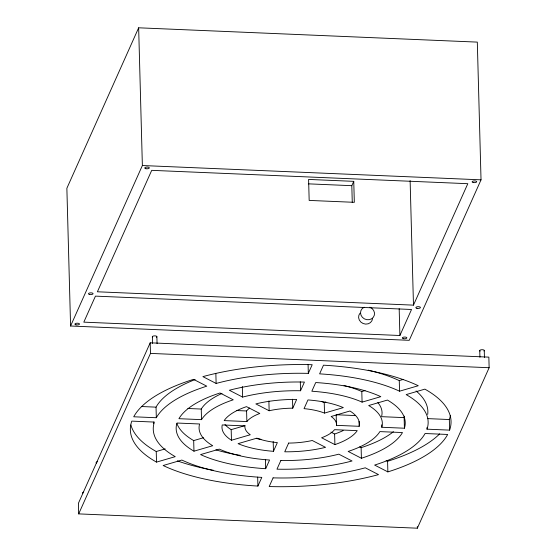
<?xml version="1.0" encoding="UTF-8"?>
<svg xmlns="http://www.w3.org/2000/svg" width="556" height="556" viewBox="0 0 556 556"><rect width="100%" height="100%" fill="white"/><g stroke="black" fill="none" stroke-linecap="round" stroke-linejoin="round"><path stroke-width="0.83" d="M138.653 27.8L66.866 188.282L70.584 326.011L409.244 340.321L481.03 179.838L477.312 42.11L138.653 27.8L142.371 165.528L70.584 326.011M150.189 342.816L78.403 503.298L78.688 513.89L417.347 528.2L489.134 367.718L488.849 357.126L150.189 342.816L150.474 353.407L78.688 513.89M352.268 202.467L351.816 185.683L353.755 181.346L308.601 179.435L309.171 200.417L354.325 202.321L353.755 181.346M257.914 486.069L261.793 477.389A137.492 52.25 -1.5 0 1 181.854 460.055L163.13 465.518A160.413 60.958 -1.5 0 0 257.914 486.069L257.671 477.104M265.678 468.701L269.563 460.014A91.664 34.833 -1.5 0 1 219.321 449.123L200.577 454.586A114.578 43.542 -1.5 0 0 265.678 468.701L265.434 459.742M273.455 451.319L277.354 442.597A45.828 17.417 -1.5 0 1 256.886 438.156L238.072 443.646A68.749 26.125 -1.5 0 0 273.455 451.319L273.191 441.54M292.755 408.173L296.654 399.451A68.749 26.125 -1.5 0 0 255.85 403.906L269.146 410.752A45.828 17.417 -1.5 0 1 292.755 408.173L292.512 399.208M300.546 390.757L304.431 382.069A114.578 43.542 -1.5 0 0 229.357 390.256L242.597 397.081A91.664 34.833 -1.5 0 1 300.546 390.757L300.303 381.791M308.316 373.382L312.201 364.701A160.413 60.958 -1.5 0 0 202.891 376.627L216.124 383.445A137.492 52.25 -1.5 0 1 308.316 373.382L308.08 364.416M399.896 335.504L411.537 309.483L95.451 296.126L83.81 322.146L399.896 335.504L399.173 308.691M413.476 305.14L467.804 183.695L151.719 170.344L97.397 291.789L413.476 305.14L410.119 180.603M130.91 425.013A160.413 60.958 -1.5 0 0 156.236 451.521L165.188 448.907M176.94 423.589A114.578 43.542 -1.5 0 0 193.683 440.588L203.461 437.739M224.985 424.534A68.749 26.125 -1.5 0 0 231.178 429.649L245.078 425.59M321.347 401.46A45.828 17.417 -1.5 0 1 324.231 402.495L325.872 402.016M344.018 385.53A91.664 34.833 -1.5 0 1 361.796 391.535L365.056 390.583M368.239 370.15A137.492 52.25 -1.5 0 1 399.264 380.603L403.336 379.414M156.521 462.112L175.244 456.65A137.492 52.25 -1.5 0 1 154.38 422.073L131.786 421.121A160.413 60.958 -1.5 0 0 156.521 462.112L156.236 451.521M193.968 451.187L212.705 445.717A91.664 34.833 -1.5 0 1 199.597 423.985L176.982 423.026A114.578 43.542 -1.5 0 0 193.968 451.187L193.683 440.588M231.463 440.241L250.269 434.757A45.828 17.417 -1.5 0 1 244.932 425.896L222.233 424.944A68.749 26.125 -1.5 0 0 231.463 440.241L231.178 429.649M324.516 413.087L343.323 407.604A68.749 26.125 -1.5 0 0 307.948 399.931L304.042 408.646A45.828 17.417 -1.5 0 1 324.516 413.087L324.231 402.495M362.081 402.127L380.818 396.657A114.578 43.542 -1.5 0 0 315.725 382.542L311.84 391.229A91.664 34.833 -1.5 0 1 362.081 402.127L361.796 391.535M399.549 391.195L418.272 385.732A160.413 60.958 -1.5 0 0 323.488 365.181L319.61 373.861A137.492 52.25 -1.5 0 1 399.549 391.195L399.264 380.603M142.371 165.528L481.03 179.838M308.365 183.848L351.816 185.683M150.474 353.407L489.134 367.718M141.815 406.54L156.034 407.145A137.492 52.25 -1.5 0 1 195.121 379.567M187.852 408.486L201.251 409.049A91.664 34.833 -1.5 0 1 222.011 393.426M236.495 410.543L246.586 410.967A45.828 17.417 -1.5 0 1 249.644 408.021M355.52 415.568L336.185 414.755L336.47 425.347L359.169 426.306L359.037 421.42M381.52 416.666L404.129 417.625A114.578 43.542 -1.5 0 0 404.532 416.131M427.571 418.612L449.324 419.537A160.413 60.958 -1.5 0 0 450.402 415.499M156.326 417.737L133.732 416.785A160.413 60.958 -1.5 0 1 193.537 379.359L206.769 386.17A137.492 52.25 -1.5 0 0 156.326 417.737L156.034 407.145M201.536 419.648L178.928 418.689A114.578 43.542 -1.5 0 1 220.002 392.988L233.242 399.806A91.664 34.833 -1.5 0 0 201.536 419.648L201.251 409.049M246.871 421.559L224.172 420.6A68.749 26.125 -1.5 0 1 246.496 406.638L259.791 413.476A45.828 17.417 -1.5 0 0 246.871 421.559L246.586 410.967M404.42 428.217A114.578 43.542 -1.5 0 0 387.435 400.063L368.691 405.532A91.664 34.833 -1.5 0 1 381.805 427.265L404.42 428.217L404.129 417.625M449.609 430.129A160.413 60.958 -1.5 0 0 424.881 389.137L406.158 394.6A137.492 52.25 -1.5 0 1 427.015 429.176L449.609 430.129L449.324 419.537M330.924 432.116L334.615 434.021A68.749 26.125 -1.5 0 0 343.177 430.552M359.642 446.906L361.115 447.663A114.578 43.542 -1.5 0 0 393.419 431.706M386.107 460.535L387.581 461.292A160.413 60.958 -1.5 0 0 439.664 433.888M334.9 444.612L321.611 437.767A45.828 17.417 -1.5 0 0 334.531 429.684L357.23 430.643A68.749 26.125 -1.5 0 1 334.9 444.612L334.615 434.021M361.4 458.262L348.16 451.437A91.664 34.833 -1.5 0 0 379.866 431.602L402.474 432.554A114.578 43.542 -1.5 0 1 361.4 458.262L361.115 447.663M387.866 471.891L374.633 465.073A137.492 52.25 -1.5 0 0 425.076 433.513L447.67 434.465A160.413 60.958 -1.5 0 1 387.866 471.891L387.581 461.292M484.262 350.676L484.443 357.452M479.745 350.482L479.932 357.265M426.973 427.543L427.015 429.176M417.306 526.567L417.347 528.2M381.736 424.819L381.805 427.265M268.882 400.966L269.146 410.752M242.312 386.483L242.597 397.081M215.86 373.667L216.124 383.445M156.889 336.839L157.07 343.622M152.372 336.651L152.559 343.434M82.788 493.36A2.293 0.869 -1.5 0 1 83.664 492.157M96.494 463.072A2.293 0.869 -1.5 0 1 97.675 461.716M152.636 337.221A2.293 0.869 -1.5 0 1 153.248 336.081A2.293 0.869 -1.5 0 1 156.25 336.095A2.293 0.869 -1.5 0 1 156.458 337.228M480.134 351.128A2.293 0.869 -1.5 0 1 480.44 349.981A2.293 0.869 -1.5 0 1 483.449 349.87A2.293 0.869 -1.5 0 1 483.963 350.989M153.727 423.693A137.492 52.25 -1.5 0 1 153.345 422.073M416.062 390.938A137.492 52.25 -1.5 0 1 427.689 414.498M377.816 402.544A91.664 34.833 -1.5 0 1 381.701 415.951M213.455 470.3A160.413 60.958 -1.5 0 1 177.315 460.868M240.192 455.336A114.578 43.542 -1.5 0 1 215.881 449.825M260.959 439.323A68.749 26.125 -1.5 0 1 256.344 438.51M359.169 426.306A68.749 26.125 -1.5 0 0 349.939 411.002L331.133 416.493A45.828 17.417 -1.5 0 1 336.47 425.347M372.569 318.428A7.103 6.463 24.1 0 1 363.117 323.522A7.103 6.463 24.1 0 1 360.038 313.174M369.935 307.211A7.103 6.463 24.1 0 1 373.34 317.247A7.103 6.463 24.1 0 1 362.359 317.295A7.103 6.463 24.1 0 1 364.152 307.239M273.086 477.868L269.201 486.549A160.413 60.958 -1.5 0 0 378.511 474.615L365.278 467.804A137.492 52.25 -1.5 0 1 273.086 477.868M280.856 460.493L276.964 469.181A114.578 43.542 -1.5 0 0 352.045 460.987L338.806 454.169A91.664 34.833 -1.5 0 1 280.856 460.493M288.647 443.076L284.741 451.799A68.749 26.125 -1.5 0 0 325.545 447.344L312.257 440.498A45.828 17.417 -1.5 0 1 288.647 443.076M89.579 294.485A2.293 0.869 -1.5 0 0 93.067 293.686A2.293 0.869 -1.5 0 0 89.69 292.977A2.293 0.869 -1.5 0 0 89.579 294.485M145.846 168.704A2.293 0.869 -1.5 0 0 149.335 167.905A2.293 0.869 -1.5 0 0 145.957 167.196A2.293 0.869 -1.5 0 0 145.846 168.704M473.219 182.535A2.293 0.869 -1.5 0 0 476.707 181.736A2.293 0.869 -1.5 0 0 473.33 181.027A2.293 0.869 -1.5 0 0 473.219 182.535M416.951 308.323A2.293 0.869 -1.5 0 0 420.44 307.524A2.293 0.869 -1.5 0 0 417.063 306.808A2.293 0.869 -1.5 0 0 416.951 308.323M403.371 338.68A2.293 0.869 -1.5 0 0 406.86 337.881A2.293 0.869 -1.5 0 0 403.482 337.172A2.293 0.869 -1.5 0 0 403.371 338.68M75.998 324.85A2.293 0.869 -1.5 0 0 79.487 324.051A2.293 0.869 -1.5 0 0 76.109 323.335A2.293 0.869 -1.5 0 0 75.998 324.85"/></g></svg>
